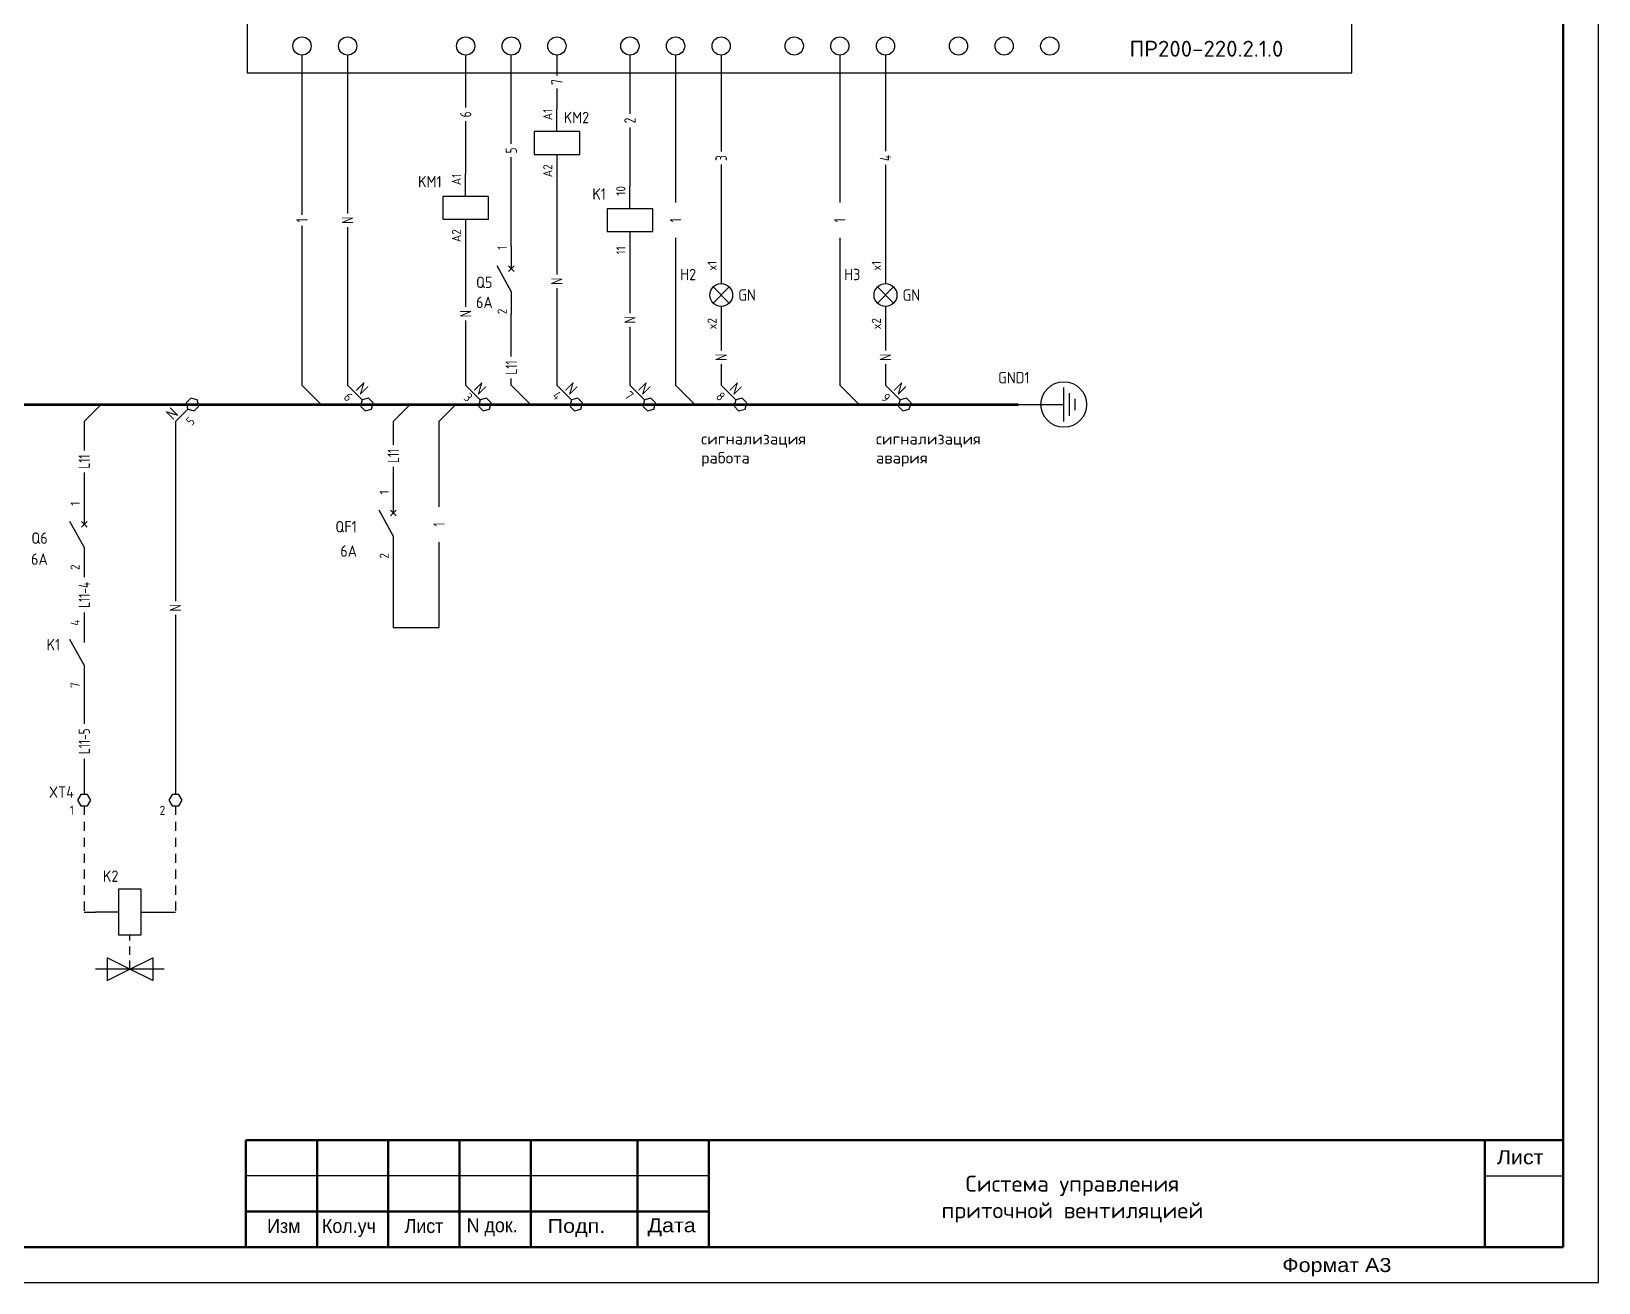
# Model space of a CAD drawing. Extents: x -644 to 551, y -668 to 99.
# Drawn here: x 207.5 to 550.9, y -667.7 to -393.6 of the extents above; entities that cross this region are included whole.
import ezdxf
from ezdxf.enums import TextEntityAlignment as Align

# ---------------------------------------------------------------- set-up
doc = ezdxf.new("R2010")
doc.units = 0
doc.linetypes.add('Caddy_Dash', pattern=[3.5, 2, -1.5])
doc.linetypes.add('Caddy_Solid', pattern=[0])
for name, color, linetype in [('100', 7, 'Continuous'), ('DESC', 1, 'Continuous'), ('MISC', 7, 'Continuous'), ('SYMS', 7, 'Continuous'), ('TAGS', 7, 'Continuous'), ('TERMS', 7, 'Continuous'), ('WIREFIXED', 130, 'Continuous'), ('WIRES', 7, 'Continuous')]:
    doc.layers.add(name, color=color, linetype=linetype)
doc.styles.add('Caddy_Vectorfont1n', font='arial.ttf', dxfattribs={"width": 1.1})
doc.styles.add('SIMPLEX', font='simplex')
doc.styles.add('WD_IEC', font='ISOCP2.shx', dxfattribs={"width": 0.9, "height": 4})

# ---------------------------------------------------------------- blocks, each defined once
blk = doc.blocks.new('VCB1')
for p, q in [((0, 7.5), (0, 2.5)), ((0, -2.5), (-3.12, 3.12)), ((0.62, 1.88), (-0.62, 3.12)), ((-0.62, 1.88), (0.62, 3.12)), ((0, -2.5), (0, -7.5))]:
    blk.add_line(p, q)
at = {"style": 'WD_IEC'}
for tag, p in [('INST', (-8, 5.25)), ('LOC', (-8, 1.75)), ('TAG1', (-8, -1.75)), ('RATING1', (-8, -6.35)), ('DESC1', (-8, -14.35)), ('DESC2', (-8, -17.85)), ('DESC3', (-8, -21.35))]:
    blk.add_attdef(tag, text='', height=2.5, dxfattribs=at).set_placement(p, align=Align.RIGHT)
blk.add_attdef('TERM01', text='', height=2, rotation=90, dxfattribs=at).set_placement((-1, 7.5), align=Align.RIGHT)
at = {"style": 'WD_IEC', "flags": 1}
for tag, p, height in [('X2TERM01', (0, 7.5), 0.32), ('MFG', (2.75, 6.5), 1.5), ('CAT', (2.75, 4), 1.5), ('X4LINK', (-2, 0), 0.32), ('X1LINK', (-0.5, 0), 0.32), ('X8TERM02', (0, -7.5), 0.32), ('ASSYCODE', (1, -9), 1), ('FAMILY', (1, -10.5), 1), ('CATDESC', (1, -12), 1), ('CONTACT', (1, -13.5), 1), ('COMMON', (2.25, -14.75), 1)]:
    blk.add_attdef(tag, p, '', height=height, dxfattribs=at)
at = {"style": 'WD_IEC'}
blk.add_attdef('TERM02', (-1, -7.5), '', height=2, rotation=90, dxfattribs=at)
at = {"lineweight": 15, "style": 'WD_IEC'}
blk.add_attdef('XREF', text='', height=2.5, dxfattribs=at).set_placement((-8, -10.35), align=Align.RIGHT)
blk = doc.blocks.new('VCR21')
for p, q in [((0, 7.5), (0, 2.5)), ((0, -2.5), (-3.125, 3.125)), ((0, -2.5), (0, -7.5))]:
    blk.add_line(p, q)
at = {"style": 'WD_IEC'}
for tag, p in [('INST', (-5.25, 7.75)), ('LOC', (-5.25, 4.25)), ('TAG2', (-5.25, 0.75)), ('XREF', (-5.25, -3.75)), ('DESC1', (-5.25, -7.6)), ('DESC2', (-5.25, -11.1)), ('DESC3', (-5.25, -14.6))]:
    blk.add_attdef(tag, text='', height=2.5, dxfattribs=at).set_placement(p, align=Align.RIGHT)
blk.add_attdef('TERM01', text='', height=2, rotation=90, dxfattribs=at).set_placement((-1, 7.5), align=Align.RIGHT)
at = {"style": 'WD_IEC', "flags": 1}
for tag, p, height in [('X2TERM01', (0, 7.5), 0.32), ('X4LINK', (-2, 0), 0.32), ('X1LINK', (-0.5, 0), 0.32), ('CONTACT', (4, -3.5), 1), ('FAMILY', (4, -5), 1), ('X8TERM02', (0, -7.5), 0.32)]:
    blk.add_attdef(tag, p, '', height=height, dxfattribs=at)
at = {"style": 'WD_IEC'}
blk.add_attdef('TERM02', (-1, -7.5), '', height=2, rotation=90, dxfattribs=at)
blk = doc.blocks.new('HSV1')
for p, q in [((-2.5, 0), (-7.5, 0)), ((2.5, 0), (7.5, 0)), ((0, -6.25), (0, -5)), ((0, -12.5), (-5, -10)), ((-5, -10), (-5, -15)), ((0, -9.38), (0, -7.5)), ((0, -12.5), (5, -10)), ((5, -10), (5, -15)), ((7.5, -12.5), (-7.5, -12.5)), ((-5, -15), (0, -12.5)), ((0, -12.5), (0, -10.62)), ((5, -15), (0, -12.5))]:
    blk.add_line(p, q)
blk.add_lwpolyline([(2.5, 5), (-2.5, 5), (-2.5, -5), (2.5, -5)], close=True)
at = {"style": 'WD_IEC'}
for tag, p in [('INST', (-2.5, 13.62)), ('LOC', (-2.5, 10.12)), ('TAG1', (-2.5, 6.62)), ('DESC1', (-2.5, -20)), ('DESC2', (-2.5, -23.5)), ('DESC3', (-2.5, -27))]:
    blk.add_attdef(tag, text='', height=2.5, dxfattribs=at).set_placement(p, align=Align.RIGHT)
for tag, p, height, flags in [('MFG', (4.92, 12.12), 1.5, 9), ('CAT', (4.92, 9.62), 1.5, 9), ('X2LINK', (0, 5), 0.32, 1), ('X4TERM01', (-7.5, 0), 0.32, 1), ('TERM01', (-7.5, 1), 2, 8), ('X1TERM02', (7.5, 0), 0.32, 1), ('ASSYCODE', (3.5, -2.75), 1, 1), ('FAMILY', (3.5, -4.25), 1, 1), ('CATDESC', (3.5, -5.75), 1, 1), ('X8LINK', (0, -12.5), 0.32, 1)]:
    blk.add_attdef(tag, p, '', height=height, dxfattribs=dict(at, flags=flags))
at = {"style": 'WD_IEC', "flags": 8}
blk.add_attdef('TERM02', text='', height=2, dxfattribs=at).set_placement((7.5, 1), align=Align.RIGHT)
at = {"lineweight": 15, "style": 'WD_IEC'}
for tag, p in [('NO', (26.25, 0)), ('NC', (26.25, -4))]:
    blk.add_attdef(tag, text='', height=2.5, dxfattribs=at).set_placement(p, align=Align.RIGHT)
for tag, p in [('XREFNO', (27.75, 0)), ('XREFNC', (27.75, -4)), ('WDTAGALT', (27.5, -7))]:
    blk.add_attdef(tag, p, '', height=2.5, dxfattribs=at)
blk = doc.blocks.new('VLT1G')
for p, q in [((0, 7.5), (0, 2.5)), ((-1.77, -1.77), (1.77, 1.77)), ((1.77, -1.77), (-1.77, 1.77)), ((0, -2.5), (0, -7.5))]:
    blk.add_line(p, q)
blk.add_circle((0, 0), 2.5)
at = {"style": 'WD_IEC'}
for tag, p in [('INST', (-5.5, 10.25)), ('LOC', (-5.5, 6.75)), ('TAG1', (-5.5, 3.25)), ('DESC1', (-5.5, -6.35)), ('DESC2', (-5.5, -9.85)), ('DESC3', (-5.5, -13.35))]:
    blk.add_attdef(tag, text='', height=2.5, dxfattribs=at).set_placement(p, align=Align.RIGHT)
blk.add_attdef('TERM01', text='', height=2, rotation=90, dxfattribs=at).set_placement((-1, 7.5), align=Align.RIGHT)
at = {"style": 'WD_IEC', "flags": 1}
for tag, p, height in [('X2TERM01', (0, 7.5), 0.32), ('X4LINK', (-3, 0), 0.32), ('X1LINK', (3, 0), 0.32), ('ASSYCODE', (1, -4), 1), ('FAMILY', (1, -5.5), 1), ('CATDESC', (1, -7), 1), ('X8TERM02', (0, -7.5), 0.32)]:
    blk.add_attdef(tag, p, '', height=height, dxfattribs=at)
at = {"style": 'WD_IEC', "flags": 9}
for tag, p in [('MFG', (-6, -0.25)), ('CAT', (-6, -2.75))]:
    blk.add_attdef(tag, text='', height=1.5, dxfattribs=at).set_placement(p, align=Align.RIGHT)
at = {"style": 'WD_IEC'}
blk.add_attdef('TERM02', (-1, -7.5), '', height=2, rotation=90, dxfattribs=at)
at = {"lineweight": 13, "style": 'WD_IEC'}
blk.add_attdef('COLOR', text='', height=2.5, dxfattribs=at).set_placement((3.75, 0), align=Align.MIDDLE_LEFT)
at = {"lineweight": 15, "style": 'WD_IEC'}
for tag, p in [('XREF', (-5.5, -18)), ('WDTAGALT', (-5.5, -21))]:
    blk.add_attdef(tag, text='', height=2.5, dxfattribs=at).set_placement(p, align=Align.RIGHT)
blk = doc.blocks.new('VCR1')
for p, q in [((0, 2.5), (0, 7.5)), ((0, -2.5), (0, -7.5))]:
    blk.add_line(p, q)
blk.add_lwpolyline([(-5, 2.5), (-5, -2.5), (5, -2.5), (5, 2.5)], close=True)
at = {"style": 'WD_IEC'}
for tag, p in [('INST', (-5.25, 11.5)), ('LOC', (-5.25, 8)), ('TAG1', (-5.25, 4.5)), ('DESC1', (-5.25, -6.85)), ('DESC2', (-5.25, -10.35)), ('DESC3', (-5.25, -13.85))]:
    blk.add_attdef(tag, text='', height=2.5, dxfattribs=at).set_placement(p, align=Align.RIGHT)
blk.add_attdef('TERM01', text='', height=2, rotation=90, dxfattribs=at).set_placement((-1, 7.5), align=Align.RIGHT)
at = {"style": 'WD_IEC', "flags": 1}
for tag, p, height in [('X2TERM01', (0, 7.5), 0.32), ('X4LINK', (-5, 0), 0.32), ('X1LINK', (5, 0), 0.32), ('ASSYCODE', (1, -4), 1), ('FAMILY', (1, -5.5), 1), ('CATDESC', (1, -7), 1), ('X8TERM02', (0, -7.5), 0.32)]:
    blk.add_attdef(tag, p, '', height=height, dxfattribs=at)
at = {"style": 'WD_IEC', "flags": 9}
for tag, p in [('MFG', (-6, 1)), ('CAT', (-6, -1.5))]:
    blk.add_attdef(tag, text='', height=1.5, dxfattribs=at).set_placement(p, align=Align.RIGHT)
at = {"style": 'WD_IEC'}
blk.add_attdef('TERM02', (-1, -7.5), '', height=2, rotation=90, dxfattribs=at)
at = {"lineweight": 9, "style": 'WD_IEC'}
for tag, p in [('NO', (-5.5, -16.5)), ('NC', (-5.5, -20))]:
    blk.add_attdef(tag, text='', height=2.5, dxfattribs=at).set_placement(p, align=Align.TOP_RIGHT)
for tag, p in [('XREFNO', (-4, -16.5)), ('XREFNC', (-4, -20))]:
    blk.add_attdef(tag, text='', height=2.5, dxfattribs=at).set_placement(p, align=Align.TOP_LEFT)
blk = doc.blocks.new('HT0003')
blk.add_lwpolyline([(0.72, -1.25), (1.44, 0), (0.72, 1.25), (-0.72, 1.25), (-1.44, 0), (-0.72, -1.25)], close=True)
at = {"style": 'WD_IEC', "flags": 1}
for tag, p, height in [('ASSYCODE', (2.75, 10.75), 1), ('CATDESC', (2.75, 9.25), 1), ('MFG', (2.75, 7.25), 1.5), ('CAT', (2.75, 4.75), 1.5), ('X4TERM01', (-1.44, 0), 0.25), ('X4PIN01', (-1.25, 1), 0.25), ('X4TERMDESC01', (-1.25, 0.5), 0.4), ('STRIPSEQ', (0, 0), 0.025), ('X2PIN01', (0, 2.25), 0.25), ('X2TERM01', (0, 1.25), 0.25), ('X8PIN01', (0, -0.25), 0.25), ('X2TERMDESC01', (0, 1.75), 0.4), ('X1PIN01', (1.25, 1), 0.25), ('X1TERMDESC01', (1.25, 0.5), 0.4), ('X1TERM01', (1.44, 0), 0.25), ('LINKTERM', (0, -0.04), 0.025), ('X8TERM01', (0, -1.25), 0.25), ('X8TERMDESC01', (0, -0.75), 0.4)]:
    blk.add_attdef(tag, p, '', height=height, dxfattribs=at)
at = {"style": 'WD_IEC'}
for tag, p in [('INST', (-2.25, 6.5)), ('LOC', (-2.25, 3.5)), ('DESC2', (-2.25, -9.25)), ('DESC1', (-2.25, -6.25)), ('DESC3', (-2.25, -12.25))]:
    blk.add_attdef(tag, text='', height=2.5, dxfattribs=at).set_placement(p, align=Align.RIGHT)
at = {"style": 'WD_IEC', "flags": 8}
for tag, height, p in [('TAGSTRIP', 2.5, (-2.25, 0.5)), ('TERM01', 2, (-2.25, -3.25))]:
    blk.add_attdef(tag, text='', height=height, dxfattribs=at).set_placement(p, align=Align.RIGHT)
blk = doc.blocks.new('HGND4')
for p, q in [((10, -3.75), (10, 3.75)), ((0, 0), (10, 0)), ((11.25, -2.5), (11.25, 2.5)), ((12.5, -1.25), (12.5, 1.25))]:
    blk.add_line(p, q)
blk.add_circle((10, 0), 5)
at = {"style": 'WD_IEC'}
for tag, p in [('INST', (2.5, 11.63)), ('LOC', (2.5, 8.13)), ('TAG1', (2.5, 4.63))]:
    blk.add_attdef(tag, text='', height=2.5, dxfattribs=at).set_placement(p, align=Align.RIGHT)
at = {"style": 'WD_IEC', "flags": 1}
blk.add_attdef('X4TERM01', (0, 0), '', height=0.32, dxfattribs=at)
blk = doc.blocks.new('WD_WNV1')
at = {"style": 'WD_IEC', "width": 0.8}
blk.add_attdef('WIRENO', text='', height=2.5, rotation=90, dxfattribs=at).set_placement((0, 0), align=Align.MIDDLE_CENTER)
at = {"style": 'WD_IEC', "flags": 1}
for tag, p in [('W04USER', (0, 0.375)), ('W05USER', (0, 0.25)), ('W03USER', (0, 0.5)), ('W06USER', (0, 0.125)), ('W07USER', (0, 0)), ('W02USER', (0, 0.625)), ('W01USER', (0, 0.75)), ('W08USER', (0, -0.125)), ('W09USER', (0, -0.25)), ('W10USER', (0, -0.375))]:
    blk.add_attdef(tag, text='', height=0.08, dxfattribs=at).set_placement(p, align=Align.CENTER)
at = {"style": 'WD_IEC'}
for tag, p in [('X2_TINY_DOT_DONT_REMOVE', (0, 1)), ('X8_TINY_DOT_DONT_REMOVE', (0, -1))]:
    blk.add_attdef(tag, p, '', height=0.002, dxfattribs=at)
at = {"style": 'WD_IEC', "flags": 1}
for tag, p in [('X2TERM01', (0, 1)), ('X8TERM01', (0, -1))]:
    blk.add_attdef(tag, p, '', height=0.2, dxfattribs=at)
blk = doc.blocks.new('VT0003')
blk.add_lwpolyline([(0.72, -1.25), (1.44, 0), (0.72, 1.25), (-0.72, 1.25), (-1.44, 0), (-0.72, -1.25)], close=True)
at = {"style": 'WD_IEC', "flags": 1}
for tag, p, height in [('ASSYCODE', (2.75, 10.75), 1), ('CATDESC', (2.75, 9.25), 1), ('MFG', (2.75, 7.25), 1.5), ('CAT', (2.75, 4.75), 1.5), ('X4TERM01', (-1.44, 0), 0.25), ('X4PIN01', (-1.25, 1), 0.25), ('X4TERMDESC01', (-1.25, 0.5), 0.4), ('STRIPSEQ', (0, 0), 0.025), ('X2PIN01', (0, 2.25), 0.25), ('X2TERM01', (0, 1.25), 0.25), ('X8PIN01', (0, -0.25), 0.25), ('X2TERMDESC01', (0, 1.75), 0.4), ('X1PIN01', (1.25, 1), 0.25), ('X1TERMDESC01', (1.25, 0.5), 0.4), ('X1TERM01', (1.44, 0), 0.25), ('LINKTERM', (0, -0.04), 0.025), ('X8TERM01', (0, -1.25), 0.25), ('X8TERMDESC01', (0, -0.75), 0.4)]:
    blk.add_attdef(tag, p, '', height=height, dxfattribs=at)
at = {"style": 'WD_IEC'}
for tag, p in [('INST', (-2.25, 6.5)), ('LOC', (-2.25, 3.5)), ('DESC2', (-2.25, -9.25)), ('DESC1', (-2.25, -6.25)), ('DESC3', (-2.25, -12.25))]:
    blk.add_attdef(tag, text='', height=2.5, dxfattribs=at).set_placement(p, align=Align.RIGHT)
at = {"style": 'WD_IEC', "flags": 8}
for tag, height, p in [('TAGSTRIP', 2.5, (-2.25, 0.5)), ('TERM01', 2, (-2.25, -3.25))]:
    blk.add_attdef(tag, text='', height=height, dxfattribs=at).set_placement(p, align=Align.RIGHT)
blk = doc.blocks.new('VMS1')
for p, q in [((0, 2.5), (0, 7.5)), ((0, -2.5), (0, -7.5))]:
    blk.add_line(p, q)
blk.add_lwpolyline([(-5, 2.5), (-5, -2.5), (5, -2.5), (5, 2.5)], close=True)
at = {"style": 'WD_IEC'}
for tag, p in [('INST', (-5.25, 10.5)), ('TAG1', (-5.25, 4.5)), ('LOC', (-5.25, 7.5)), ('DESC1', (-5.25, -6.85)), ('DESC2', (-5.25, -9.85)), ('DESC3', (-5.25, -12.85))]:
    blk.add_attdef(tag, text='', height=2.5, dxfattribs=at).set_placement(p, align=Align.RIGHT)
blk.add_attdef('TERM01', text='', height=2, rotation=90, dxfattribs=at).set_placement((-1, 7.5), align=Align.RIGHT)
at = {"style": 'WD_IEC', "flags": 1}
for tag, p, height in [('X2TERM01', (0, 7.5), 0.32), ('X4LINK', (-5, 0), 0.32), ('X1LINK', (5, 0), 0.32), ('ASSYCODE', (1, -4), 1), ('FAMILY', (1, -5.5), 1), ('CATDESC', (1, -7), 1), ('X8TERM02', (0, -7.5), 0.32)]:
    blk.add_attdef(tag, p, '', height=height, dxfattribs=at)
at = {"style": 'WD_IEC', "flags": 9}
for tag, p in [('MFG', (-6, 1)), ('CAT', (-6, -1.5))]:
    blk.add_attdef(tag, text='', height=1.5, dxfattribs=at).set_placement(p, align=Align.RIGHT)
at = {"style": 'WD_IEC'}
blk.add_attdef('TERM02', (-1, -7.5), '', height=2, rotation=90, dxfattribs=at)
at = {"lineweight": 9, "style": 'WD_IEC'}
for tag, p in [('NO', (-5.5, -16.5)), ('NC', (-5.5, -19.5))]:
    blk.add_attdef(tag, text='', height=2.5, dxfattribs=at).set_placement(p, align=Align.TOP_RIGHT)
for tag, p in [('XREFNO', (-4, -16.5)), ('XREFNC', (-4, -19.5))]:
    blk.add_attdef(tag, text='', height=2.5, dxfattribs=at).set_placement(p, align=Align.TOP_LEFT)

msp = doc.modelspace()

# ---------------------------------------------------------------- linework, layer by layer
at = {"layer": '100', "linetype": 'Caddy_Solid', "lineweight": 50}
for p, q in [((543.09, -212.31), (543.09, -659.94)), ((254.49, -636.54), (543.09, -636.54)), ((254.49, -659.94), (254.49, -636.54)), ((270.09, -659.94), (270.09, -636.54)), ((285.69, -659.94), (285.69, -636.54)), ((301.29, -659.94), (301.29, -636.54)), ((316.89, -659.94), (316.89, -636.54)), ((340.29, -659.94), (340.29, -636.54)), ((355.89, -659.94), (355.89, -636.54)), ((525.93, -659.94), (525.93, -636.54)), ((254.49, -652.14), (355.89, -652.14)), ((543.09, -659.94), (-91.83, -659.94))]:
    msp.add_line(p, q, dxfattribs=at)
at = {"layer": '100', "linetype": 'Caddy_Solid', "lineweight": 25}
for p, q in [((355.89, -644.34), (254.49, -644.34)), ((525.93, -644.34), (543.09, -644.34))]:
    msp.add_line(p, q, dxfattribs=at)
at = {"layer": 'SYMS', "lineweight": 60}
msp.add_line((0.7, -475.33), (423.7, -475.33), dxfattribs=at)
at = {"layer": 'SYMS'}
for points in [[(-104.31, -667.74), (550.89, -667.74), (550.89, -204.42), (-104.31, -204.42)], [(496.81, -329.06), (254.74, -329.06), (254.74, -402.69), (496.81, -402.69)]]:
    msp.add_lwpolyline(points, close=True, dxfattribs=at)
for centre in [(266.78, -396.78), (276.78, -396.78), (302.63, -396.78), (312.63, -396.78), (322.63, -396.78), (338.63, -396.78), (348.63, -396.78), (358.63, -396.78), (374.63, -396.78), (384.63, -396.78), (394.63, -396.78), (410.63, -396.78), (420.63, -396.78), (430.63, -396.78)]:
    msp.add_circle(centre, 2, dxfattribs=at)
at = {"layer": 'WIRES'}
for p, q in [((266.78, -398.78), (266.78, -433.76)), ((276.78, -398.78), (276.78, -433.46)), ((302.63, -398.78), (302.63, -410.26)), ((312.63, -418.22), (312.63, -398.78)), ((322.63, -398.78), (322.63, -403.26)), ((338.63, -398.78), (338.63, -411.63)), ((348.63, -398.78), (348.63, -431.1)), ((358.63, -398.78), (358.63, -419.88)), ((384.63, -398.78), (384.63, -431.1)), ((394.63, -398.78), (394.63, -419.82)), ((322.63, -406.06), (322.63, -410.53)), ((302.63, -413.28), (302.63, -424.76)), ((338.63, -414.61), (338.63, -427.46)), ((312.63, -440.55), (312.63, -421.11)), ((322.63, -425.53), (322.63, -446.83)), ((358.63, -422.76), (358.63, -443.85)), ((394.63, -422.82), (394.63, -443.85)), ((266.78, -436.16), (266.78, -471.13)), ((276.78, -436.46), (276.78, -471.13)), ((348.63, -438.82), (348.63, -471.13)), ((384.63, -438.82), (384.63, -471.13)), ((302.63, -439.76), (302.63, -453.95)), ((338.63, -442.46), (338.63, -455.29)), ((322.63, -449.83), (322.63, -471.13)), ((312.63, -463.34), (312.63, -455.55)), ((302.63, -456.95), (302.63, -471.13)), ((338.63, -458.29), (338.63, -471.13)), ((358.63, -458.85), (358.63, -463.49)), ((394.63, -458.85), (394.63, -463.49)), ((312.63, -464.83), (312.63, -463.34)), ((358.63, -466.49), (358.63, -471.13)), ((394.63, -466.49), (394.63, -471.13)), ((312.63, -471.13), (312.63, -469.63)), ((266.78, -471.13), (270.98, -475.33)), ((276.78, -471.13), (279.96, -474.31)), ((302.63, -471.13), (305.81, -474.31)), ((312.63, -471.13), (316.83, -475.33)), ((322.63, -471.13), (325.81, -474.31)), ((338.63, -471.13), (341.81, -474.31)), ((348.63, -471.13), (352.83, -475.33)), ((358.63, -471.13), (361.81, -474.31)), ((384.63, -471.13), (388.83, -475.33)), ((394.63, -471.13), (397.81, -474.31)), ((219.06, -479.05), (222.78, -475.33)), ((239.06, -479.05), (241.76, -476.35)), ((286.79, -479.05), (290.51, -475.33)), ((296.79, -479.05), (300.51, -475.33)), ((219.06, -479.05), (219.06, -485.43)), ((239.06, -479.05), (239.06, -518.4)), ((286.79, -479.05), (286.79, -484.18)), ((296.79, -479.05), (296.79, -497.75)), ((219.06, -490.23), (219.06, -496.61)), ((286.79, -488.98), (286.79, -494.11)), ((296.79, -505.47), (296.79, -524.17)), ((219.06, -511.61), (219.06, -513.13)), ((286.79, -509.11), (286.79, -524.17)), ((219.06, -520.93), (219.06, -522.46)), ((239.06, -521.4), (239.06, -560.75)), ((286.79, -524.17), (296.79, -524.17)), ((219.06, -537.46), (219.06, -545.27)), ((219.06, -552.95), (219.06, -560.75)), ((219.06, -586.55), (221.56, -586.55)), ((236.56, -586.55), (239.06, -586.55))]:
    msp.add_line(p, q, dxfattribs=at)
at = {"layer": 'WIRES', "linetype": 'Caddy_Dash'}
for p, q in [((219.06, -563.25), (219.06, -586.55)), ((239.06, -563.25), (239.06, -586.55))]:
    msp.add_line(p, q, dxfattribs=at)

# ---------------------------------------------------------------- block references
at = {"layer": 'SYMS'}
ref = msp.add_blockref('VMS1', (322.63, -418.03), dxfattribs=at)
ref.add_attrib('TERM02', 'A2', (321.63, -425.53), dxfattribs={"layer": 'TERMS', "height": 2, "rotation": 90, "style": 'WD_IEC'})
ref.add_attrib('TERM01', 'A1', dxfattribs={"layer": 'TERMS', "height": 2, "rotation": 90, "style": 'WD_IEC'}).set_placement((321.63, -410.53), align=Align.RIGHT)
ref.add_attrib('TAG1', 'KM2', dxfattribs={"layer": 'TAGS', "height": 2.5, "style": 'WD_IEC'}).set_placement((329.71, -413.7), align=Align.RIGHT)
ref = msp.add_blockref('VMS1', (302.63, -432.26), dxfattribs=at)
ref.add_attrib('TERM02', 'A2', (301.63, -439.76), dxfattribs={"layer": 'TERMS', "height": 2, "rotation": 90, "style": 'WD_IEC'})
ref.add_attrib('TERM01', 'A1', dxfattribs={"layer": 'TERMS', "height": 2, "rotation": 90, "style": 'WD_IEC'}).set_placement((301.63, -424.76), align=Align.RIGHT)
ref.add_attrib('TAG1', 'KM1', dxfattribs={"layer": 'TAGS', "height": 2.5, "style": 'WD_IEC'}).set_placement((297.38, -427.76), align=Align.RIGHT)
ref = msp.add_blockref('VCR1', (338.63, -434.96), dxfattribs=at)
ref.add_attrib('TAG1', 'K1', dxfattribs={"layer": 'TAGS', "height": 2.5, "style": 'WD_IEC'}).set_placement((333.38, -430.46), align=Align.RIGHT)
ref.add_attrib('TERM01', '10', dxfattribs={"layer": 'TERMS', "height": 2, "rotation": 90, "style": 'WD_IEC'}).set_placement((337.63, -427.46), align=Align.RIGHT)
ref.add_attrib('TERM02', '11', (337.63, -442.46), dxfattribs={"layer": 'TERMS', "height": 2, "rotation": 90, "style": 'WD_IEC'})
ref = msp.add_blockref('VCB1', (312.63, -448.05), dxfattribs=at)
ref.add_attrib('TERM02', '2', (311.63, -455.55), dxfattribs={"layer": 'TERMS', "height": 2, "rotation": 90, "style": 'WD_IEC'})
ref.add_attrib('TERM01', '1', dxfattribs={"layer": 'TERMS', "height": 2, "rotation": 90, "style": 'WD_IEC'}).set_placement((311.63, -440.55), align=Align.RIGHT)
ref.add_attrib('DESC1', '6A', dxfattribs={"layer": 'DESC', "height": 2.5, "style": 'WD_IEC'}).set_placement((308.56, -454.2), align=Align.RIGHT)
ref.add_attrib('TAG1', 'Q5', dxfattribs={"layer": 'TAGS', "height": 2.5, "style": 'WD_IEC'}).set_placement((308.51, -449.81), align=Align.RIGHT)
ref = msp.add_blockref('VLT1G', (358.63, -451.35), dxfattribs=at)
ref.add_attrib('TERM02', 'x2', (357.63, -458.85), dxfattribs={"layer": 'TERMS', "height": 2, "rotation": 90, "style": 'WD_IEC'})
ref.add_attrib('TERM01', 'x1', dxfattribs={"layer": 'TERMS', "height": 2, "rotation": 90, "style": 'WD_IEC'}).set_placement((357.63, -443.85), align=Align.RIGHT)
ref.add_attrib('COLOR', 'GN', dxfattribs={"layer": 'MISC', "lineweight": 13, "height": 2.5, "style": 'WD_IEC'}).set_placement((362.38, -451.35), align=Align.MIDDLE_LEFT)
ref.add_attrib('TAG1', 'H2', dxfattribs={"layer": 'TAGS', "height": 2.5, "style": 'WD_IEC'}).set_placement((353.13, -448.1), align=Align.RIGHT)
ref = msp.add_blockref('VLT1G', (394.63, -451.35), dxfattribs=at)
ref.add_attrib('TERM02', 'x2', (393.63, -458.85), dxfattribs={"layer": 'TERMS', "height": 2, "rotation": 90, "style": 'WD_IEC'})
ref.add_attrib('TERM01', 'x1', dxfattribs={"layer": 'TERMS', "height": 2, "rotation": 90, "style": 'WD_IEC'}).set_placement((393.63, -443.85), align=Align.RIGHT)
ref.add_attrib('COLOR', 'GN', dxfattribs={"layer": 'MISC', "lineweight": 13, "height": 2.5, "style": 'WD_IEC'}).set_placement((398.38, -451.35), align=Align.MIDDLE_LEFT)
ref.add_attrib('TAG1', 'H3', dxfattribs={"layer": 'TAGS', "height": 2.5, "style": 'WD_IEC'}).set_placement((389.13, -448.1), align=Align.RIGHT)
ref = msp.add_blockref('HT0003', (280.98, -475.33), dxfattribs=dict(at, rotation=315.0000000000004))
ref.add_attrib('TERM01', '6', dxfattribs={"layer": 'TERMS', "height": 2, "rotation": 315, "style": 'WD_IEC', "flags": 8}).set_placement((276.67, -474.85), align=Align.RIGHT)
ref.add_attrib('TAGSTRIP', 'N', dxfattribs={"layer": 'TAGS', "height": 2.5, "rotation": 315, "style": 'WD_IEC', "flags": 8}).set_placement((279.75, -473.39), align=Align.RIGHT)
ref = msp.add_blockref('HT0003', (306.83, -475.33), dxfattribs=dict(at, rotation=315))
ref.add_attrib('TERM01', '3', dxfattribs={"layer": 'TERMS', "height": 2, "rotation": 315, "style": 'WD_IEC', "flags": 8}).set_placement((302.93, -474.92), align=Align.RIGHT)
ref.add_attrib('TAGSTRIP', 'N', dxfattribs={"layer": 'TAGS', "height": 2.5, "rotation": 315, "style": 'WD_IEC', "flags": 8}).set_placement((305.59, -473.39), align=Align.RIGHT)
ref = msp.add_blockref('HT0003', (326.83, -475.33), dxfattribs=dict(at, rotation=315))
ref.add_attrib('TERM01', '4', dxfattribs={"layer": 'TERMS', "height": 2, "rotation": 315, "style": 'WD_IEC', "flags": 8}).set_placement((322.44, -474.55), align=Align.RIGHT)
ref.add_attrib('TAGSTRIP', 'N', dxfattribs={"layer": 'TAGS', "height": 2.5, "rotation": 315, "style": 'WD_IEC', "flags": 8}).set_placement((325.59, -473.39), align=Align.RIGHT)
ref = msp.add_blockref('HT0003', (342.83, -475.33), dxfattribs=dict(at, rotation=315))
ref.add_attrib('TERM01', '7', dxfattribs={"layer": 'TERMS', "height": 2, "rotation": 315, "style": 'WD_IEC', "flags": 8}).set_placement((338.2, -474.49), align=Align.RIGHT)
ref.add_attrib('TAGSTRIP', 'N', dxfattribs={"layer": 'TAGS', "height": 2.5, "rotation": 315, "style": 'WD_IEC', "flags": 8}).set_placement((341.59, -473.39), align=Align.RIGHT)
ref = msp.add_blockref('HT0003', (362.83, -475.33), dxfattribs=dict(at, rotation=315))
ref.add_attrib('TERM01', '8', dxfattribs={"layer": 'TERMS', "height": 2, "rotation": 315, "style": 'WD_IEC', "flags": 8}).set_placement((358.29, -474.74), align=Align.RIGHT)
ref.add_attrib('TAGSTRIP', 'N', dxfattribs={"layer": 'TAGS', "height": 2.5, "rotation": 315, "style": 'WD_IEC', "flags": 8}).set_placement((361.59, -473.39), align=Align.RIGHT)
ref = msp.add_blockref('HT0003', (398.83, -475.33), dxfattribs=dict(at, rotation=315))
ref.add_attrib('TERM01', '9', dxfattribs={"layer": 'TERMS', "height": 2, "rotation": 315, "style": 'WD_IEC', "flags": 8}).set_placement((394.49, -475.02), align=Align.RIGHT)
ref.add_attrib('TAGSTRIP', 'N', dxfattribs={"layer": 'TAGS', "height": 2.5, "rotation": 315, "style": 'WD_IEC', "flags": 8}).set_placement((397.59, -473.39), align=Align.RIGHT)
ref = msp.add_blockref('HGND4', (423.7, -475.33), dxfattribs=at)
ref.add_attrib('TAG1', 'GND1', dxfattribs={"layer": 'TAGS', "height": 2.5, "style": 'WD_IEC'}).set_placement((426.2, -470.7), align=Align.RIGHT)
ref = msp.add_blockref('HT0003', (242.78, -475.33), dxfattribs=dict(at, rotation=44.99999999999979))
ref.add_attrib('TERM01', '5', dxfattribs={"layer": 'TERMS', "height": 2, "rotation": 45, "style": 'WD_IEC', "flags": 8}).set_placement((243.49, -479.22), align=Align.RIGHT)
ref.add_attrib('TAGSTRIP', 'N', dxfattribs={"layer": 'TAGS', "height": 2.5, "rotation": 45, "style": 'WD_IEC', "flags": 8}).set_placement((239.85, -477.52), align=Align.RIGHT)
ref = msp.add_blockref('VCB1', (286.79, -501.61), dxfattribs=at)
ref.add_attrib('TERM02', '2', (285.79, -509.11), dxfattribs={"layer": 'TERMS', "height": 2, "rotation": 90, "style": 'WD_IEC'})
ref.add_attrib('TERM01', '1', dxfattribs={"layer": 'TERMS', "height": 2, "rotation": 90, "style": 'WD_IEC'}).set_placement((285.79, -494.11), align=Align.RIGHT)
ref.add_attrib('DESC1', '6A', dxfattribs={"layer": 'DESC', "height": 2.5, "style": 'WD_IEC'}).set_placement((278.82, -508.7), align=Align.RIGHT)
ref.add_attrib('TAG1', 'QF1', dxfattribs={"layer": 'TAGS', "height": 2.5, "style": 'WD_IEC'}).set_placement((278.79, -503.36), align=Align.RIGHT)
ref = msp.add_blockref('VCB1', (219.06, -504.11), dxfattribs=at)
ref.add_attrib('TERM02', '2', (218.06, -511.61), dxfattribs={"layer": 'TERMS', "height": 2, "rotation": 90, "style": 'WD_IEC'})
ref.add_attrib('TERM01', '1', dxfattribs={"layer": 'TERMS', "height": 2, "rotation": 90, "style": 'WD_IEC'}).set_placement((218.06, -496.61), align=Align.RIGHT)
ref.add_attrib('DESC1', '6A', dxfattribs={"layer": 'DESC', "height": 2.5, "style": 'WD_IEC'}).set_placement((211.06, -510.46), align=Align.RIGHT)
ref.add_attrib('TAG1', 'Q6', dxfattribs={"layer": 'TAGS', "height": 2.5, "style": 'WD_IEC'}).set_placement((211.06, -505.86), align=Align.RIGHT)
ref = msp.add_blockref('VCR21', (219.06, -529.96), dxfattribs=at)
ref.add_attrib('TAG2', 'K1', dxfattribs={"layer": 'TAGS', "height": 2.5, "style": 'WD_IEC'}).set_placement((213.81, -529.21), align=Align.RIGHT)
ref.add_attrib('TERM01', '4', dxfattribs={"layer": 'TERMS', "height": 2, "rotation": 90, "style": 'WD_IEC'}).set_placement((218.06, -522.46), align=Align.RIGHT)
ref.add_attrib('TERM02', '7', (218.06, -537.46), dxfattribs={"layer": 'TERMS', "height": 2, "rotation": 90, "style": 'WD_IEC'})
ref = msp.add_blockref('VT0003', (219.06, -562), dxfattribs=at)
ref.add_attrib('TERM01', '1', dxfattribs={"layer": 'TERMS', "height": 2, "style": 'WD_IEC', "flags": 8}).set_placement((216.81, -565.25), align=Align.RIGHT)
ref.add_attrib('TAGSTRIP', 'XT4', dxfattribs={"layer": 'TAGS', "height": 2.5, "style": 'WD_IEC', "flags": 8}).set_placement((216.81, -561.5), align=Align.RIGHT)
ref = msp.add_blockref('VT0003', (239.06, -562), dxfattribs=at)
ref.add_attrib('TERM01', '2', dxfattribs={"layer": 'TERMS', "height": 2, "style": 'WD_IEC', "flags": 8}).set_placement((236.81, -565.25), align=Align.RIGHT)
ref = msp.add_blockref('HSV1', (229.06, -586.55), dxfattribs=at)
ref.add_attrib('TAG1', 'K2', dxfattribs={"layer": 'TAGS', "height": 2.5, "style": 'WD_IEC'}).set_placement((226.56, -579.92), align=Align.RIGHT)
at = {"layer": 'WIREFIXED'}
ref = msp.add_blockref('WD_WNV1', (322.63, -404.66), dxfattribs=at)
ref.add_attrib('X8_TINY_DOT_DONT_REMOVE', '.', (322.63, -406.06), dxfattribs={"layer": 'MISC', "height": 0.002, "style": 'WD_IEC'})
ref.add_attrib('X2_TINY_DOT_DONT_REMOVE', '.', (322.63, -403.26), dxfattribs={"layer": 'MISC', "height": 0.002, "style": 'WD_IEC'})
ref.add_attrib('WIRENOF', '7', dxfattribs={"height": 2.5, "rotation": 90, "style": 'WD_IEC', "width": 0.8}).set_placement((322.63, -404.66), align=Align.MIDDLE_CENTER)
ref = msp.add_blockref('WD_WNV1', (302.63, -411.77), dxfattribs=at)
ref.add_attrib('X8_TINY_DOT_DONT_REMOVE', '.', (302.63, -413.28), dxfattribs={"layer": 'MISC', "height": 0.002, "style": 'WD_IEC'})
ref.add_attrib('X2_TINY_DOT_DONT_REMOVE', '.', (302.63, -410.26), dxfattribs={"layer": 'MISC', "height": 0.002, "style": 'WD_IEC'})
ref.add_attrib('WIRENOF', '6', dxfattribs={"height": 2.5, "rotation": 90, "style": 'WD_IEC', "width": 0.8}).set_placement((302.63, -411.77), align=Align.MIDDLE_CENTER)
ref = msp.add_blockref('WD_WNV1', (338.63, -413.12), dxfattribs=at)
ref.add_attrib('X8_TINY_DOT_DONT_REMOVE', '.', (338.63, -414.61), dxfattribs={"layer": 'MISC', "height": 0.002, "style": 'WD_IEC'})
ref.add_attrib('X2_TINY_DOT_DONT_REMOVE', '.', (338.63, -411.63), dxfattribs={"layer": 'MISC', "height": 0.002, "style": 'WD_IEC'})
ref.add_attrib('WIRENOF', '2', dxfattribs={"height": 2.5, "rotation": 90, "style": 'WD_IEC', "width": 0.8}).set_placement((338.63, -413.12), align=Align.MIDDLE_CENTER)
ref = msp.add_blockref('WD_WNV1', (312.63, -419.67), dxfattribs=at)
ref.add_attrib('X8_TINY_DOT_DONT_REMOVE', '.', (312.63, -421.11), dxfattribs={"layer": 'MISC', "height": 0.002, "style": 'WD_IEC'})
ref.add_attrib('X2_TINY_DOT_DONT_REMOVE', '.', (312.63, -418.22), dxfattribs={"layer": 'MISC', "height": 0.002, "style": 'WD_IEC'})
ref.add_attrib('WIRENOF', '5', dxfattribs={"height": 2.5, "rotation": 90, "style": 'WD_IEC', "width": 0.8}).set_placement((312.63, -419.67), align=Align.MIDDLE_CENTER)
ref = msp.add_blockref('WD_WNV1', (358.63, -421.32), dxfattribs=at)
ref.add_attrib('X8_TINY_DOT_DONT_REMOVE', '.', (358.63, -422.76), dxfattribs={"layer": 'MISC', "height": 0.002, "style": 'WD_IEC'})
ref.add_attrib('X2_TINY_DOT_DONT_REMOVE', '.', (358.63, -419.88), dxfattribs={"layer": 'MISC', "height": 0.002, "style": 'WD_IEC'})
ref.add_attrib('WIRENOF', '3', dxfattribs={"height": 2.5, "rotation": 90, "style": 'WD_IEC', "width": 0.8}).set_placement((358.63, -421.32), align=Align.MIDDLE_CENTER)
ref = msp.add_blockref('WD_WNV1', (394.63, -421.32), dxfattribs=at)
ref.add_attrib('X8_TINY_DOT_DONT_REMOVE', '.', (394.63, -422.82), dxfattribs={"layer": 'MISC', "height": 0.002, "style": 'WD_IEC'})
ref.add_attrib('X2_TINY_DOT_DONT_REMOVE', '.', (394.63, -419.82), dxfattribs={"layer": 'MISC', "height": 0.002, "style": 'WD_IEC'})
ref.add_attrib('WIRENOF', '4', dxfattribs={"height": 2.5, "rotation": 90, "style": 'WD_IEC', "width": 0.8}).set_placement((394.63, -421.32), align=Align.MIDDLE_CENTER)
ref = msp.add_blockref('WD_WNV1', (348.63, -434.96), dxfattribs=at)
ref.add_attrib('X8_TINY_DOT_DONT_REMOVE', '.', (348.63, -438.82), dxfattribs={"layer": 'MISC', "height": 0.002, "style": 'WD_IEC'})
ref.add_attrib('X2_TINY_DOT_DONT_REMOVE', '.', (348.63, -431.1), dxfattribs={"layer": 'MISC', "height": 0.002, "style": 'WD_IEC'})
ref.add_attrib('WIRENOF', '1', dxfattribs={"height": 2.5, "rotation": 90, "style": 'WD_IEC', "width": 0.8}).set_placement((348.63, -434.96), align=Align.MIDDLE_CENTER)
ref = msp.add_blockref('WD_WNV1', (384.63, -434.96), dxfattribs=at)
ref.add_attrib('X8_TINY_DOT_DONT_REMOVE', '.', (384.63, -438.82), dxfattribs={"layer": 'MISC', "height": 0.002, "style": 'WD_IEC'})
ref.add_attrib('X2_TINY_DOT_DONT_REMOVE', '.', (384.63, -431.1), dxfattribs={"layer": 'MISC', "height": 0.002, "style": 'WD_IEC'})
ref.add_attrib('WIRENOF', '1', dxfattribs={"height": 2.5, "rotation": 90, "style": 'WD_IEC', "width": 0.8}).set_placement((384.63, -434.96), align=Align.MIDDLE_CENTER)
ref = msp.add_blockref('WD_WNV1', (266.78, -434.96), dxfattribs=at)
ref.add_attrib('X8_TINY_DOT_DONT_REMOVE', '.', (266.78, -436.16), dxfattribs={"layer": 'MISC', "height": 0.002, "style": 'WD_IEC'})
ref.add_attrib('X2_TINY_DOT_DONT_REMOVE', '.', (266.78, -433.76), dxfattribs={"layer": 'MISC', "height": 0.002, "style": 'WD_IEC'})
ref.add_attrib('WIRENOF', '1', dxfattribs={"height": 2.5, "rotation": 90, "style": 'WD_IEC', "width": 0.8}).set_placement((266.78, -434.96), align=Align.MIDDLE_CENTER)
ref = msp.add_blockref('WD_WNV1', (276.78, -434.96), dxfattribs=at)
ref.add_attrib('X8_TINY_DOT_DONT_REMOVE', '.', (276.78, -436.46), dxfattribs={"layer": 'MISC', "height": 0.002, "style": 'WD_IEC'})
ref.add_attrib('X2_TINY_DOT_DONT_REMOVE', '.', (276.78, -433.46), dxfattribs={"layer": 'MISC', "height": 0.002, "style": 'WD_IEC'})
ref.add_attrib('WIRENOF', 'N', dxfattribs={"height": 2.5, "rotation": 90, "style": 'WD_IEC', "width": 0.8}).set_placement((276.78, -434.96), align=Align.MIDDLE_CENTER)
ref = msp.add_blockref('WD_WNV1', (322.63, -448.33), dxfattribs=at)
ref.add_attrib('X8_TINY_DOT_DONT_REMOVE', '.', (322.63, -449.83), dxfattribs={"layer": 'MISC', "height": 0.002, "style": 'WD_IEC'})
ref.add_attrib('X2_TINY_DOT_DONT_REMOVE', '.', (322.63, -446.83), dxfattribs={"layer": 'MISC', "height": 0.002, "style": 'WD_IEC'})
ref.add_attrib('WIRENOF', 'N', dxfattribs={"height": 2.5, "rotation": 90, "style": 'WD_IEC', "width": 0.8}).set_placement((322.63, -448.33), align=Align.MIDDLE_CENTER)
ref = msp.add_blockref('WD_WNV1', (302.63, -455.45), dxfattribs=at)
ref.add_attrib('X8_TINY_DOT_DONT_REMOVE', '.', (302.63, -456.95), dxfattribs={"layer": 'MISC', "height": 0.002, "style": 'WD_IEC'})
ref.add_attrib('X2_TINY_DOT_DONT_REMOVE', '.', (302.63, -453.95), dxfattribs={"layer": 'MISC', "height": 0.002, "style": 'WD_IEC'})
ref.add_attrib('WIRENOF', 'N', dxfattribs={"height": 2.5, "rotation": 90, "style": 'WD_IEC', "width": 0.8}).set_placement((302.63, -455.45), align=Align.MIDDLE_CENTER)
ref = msp.add_blockref('WD_WNV1', (338.63, -456.79), dxfattribs=at)
ref.add_attrib('X8_TINY_DOT_DONT_REMOVE', '.', (338.63, -458.29), dxfattribs={"layer": 'MISC', "height": 0.002, "style": 'WD_IEC'})
ref.add_attrib('X2_TINY_DOT_DONT_REMOVE', '.', (338.63, -455.29), dxfattribs={"layer": 'MISC', "height": 0.002, "style": 'WD_IEC'})
ref.add_attrib('WIRENOF', 'N', dxfattribs={"height": 2.5, "rotation": 90, "style": 'WD_IEC', "width": 0.8}).set_placement((338.63, -456.79), align=Align.MIDDLE_CENTER)
ref = msp.add_blockref('WD_WNV1', (358.63, -464.99), dxfattribs=at)
ref.add_attrib('X8_TINY_DOT_DONT_REMOVE', '.', (358.63, -466.49), dxfattribs={"layer": 'MISC', "height": 0.002, "style": 'WD_IEC'})
ref.add_attrib('X2_TINY_DOT_DONT_REMOVE', '.', (358.63, -463.49), dxfattribs={"layer": 'MISC', "height": 0.002, "style": 'WD_IEC'})
ref.add_attrib('WIRENOF', 'N', dxfattribs={"height": 2.5, "rotation": 90, "style": 'WD_IEC', "width": 0.8}).set_placement((358.63, -464.99), align=Align.MIDDLE_CENTER)
ref = msp.add_blockref('WD_WNV1', (394.63, -464.99), dxfattribs=at)
ref.add_attrib('X8_TINY_DOT_DONT_REMOVE', '.', (394.63, -466.49), dxfattribs={"layer": 'MISC', "height": 0.002, "style": 'WD_IEC'})
ref.add_attrib('X2_TINY_DOT_DONT_REMOVE', '.', (394.63, -463.49), dxfattribs={"layer": 'MISC', "height": 0.002, "style": 'WD_IEC'})
ref.add_attrib('WIRENOF', 'N', dxfattribs={"height": 2.5, "rotation": 90, "style": 'WD_IEC', "width": 0.8}).set_placement((394.63, -464.99), align=Align.MIDDLE_CENTER)
ref = msp.add_blockref('WD_WNV1', (312.63, -467.23), dxfattribs=at)
ref.add_attrib('X8_TINY_DOT_DONT_REMOVE', '.', (312.63, -469.63), dxfattribs={"layer": 'MISC', "height": 0.002, "style": 'WD_IEC'})
ref.add_attrib('X2_TINY_DOT_DONT_REMOVE', '.', (312.63, -464.83), dxfattribs={"layer": 'MISC', "height": 0.002, "style": 'WD_IEC'})
ref.add_attrib('WIRENOF', 'L11', dxfattribs={"height": 2.5, "rotation": 90, "style": 'WD_IEC', "width": 0.8}).set_placement((312.63, -467.23), align=Align.MIDDLE_CENTER)
ref = msp.add_blockref('WD_WNV1', (286.79, -486.58), dxfattribs=at)
ref.add_attrib('X8_TINY_DOT_DONT_REMOVE', '.', (286.79, -488.98), dxfattribs={"layer": 'MISC', "height": 0.002, "style": 'WD_IEC'})
ref.add_attrib('X2_TINY_DOT_DONT_REMOVE', '.', (286.79, -484.18), dxfattribs={"layer": 'MISC', "height": 0.002, "style": 'WD_IEC'})
ref.add_attrib('WIRENOF', 'L11', dxfattribs={"height": 2.5, "rotation": 90, "style": 'WD_IEC', "width": 0.8}).set_placement((286.79, -486.58), align=Align.MIDDLE_CENTER)
ref = msp.add_blockref('WD_WNV1', (219.06, -487.83), dxfattribs=at)
ref.add_attrib('X8_TINY_DOT_DONT_REMOVE', '.', (219.06, -490.23), dxfattribs={"layer": 'MISC', "height": 0.002, "style": 'WD_IEC'})
ref.add_attrib('X2_TINY_DOT_DONT_REMOVE', '.', (219.06, -485.43), dxfattribs={"layer": 'MISC', "height": 0.002, "style": 'WD_IEC'})
ref.add_attrib('WIRENOF', 'L11', dxfattribs={"height": 2.5, "rotation": 90, "style": 'WD_IEC', "width": 0.8}).set_placement((219.06, -487.83), align=Align.MIDDLE_CENTER)
ref = msp.add_blockref('WD_WNV1', (296.79, -501.61), dxfattribs=at)
ref.add_attrib('X8_TINY_DOT_DONT_REMOVE', '.', (296.79, -505.47), dxfattribs={"layer": 'MISC', "height": 0.002, "style": 'WD_IEC'})
ref.add_attrib('X2_TINY_DOT_DONT_REMOVE', '.', (296.79, -497.75), dxfattribs={"layer": 'MISC', "height": 0.002, "style": 'WD_IEC'})
ref.add_attrib('WIRENOF', '1', dxfattribs={"height": 2.5, "rotation": 90, "style": 'WD_IEC', "width": 0.8}).set_placement((296.79, -501.61), align=Align.MIDDLE_CENTER)
ref = msp.add_blockref('WD_WNV1', (219.06, -517.03), dxfattribs=at)
ref.add_attrib('X8_TINY_DOT_DONT_REMOVE', '.', (219.06, -520.93), dxfattribs={"layer": 'MISC', "height": 0.002, "style": 'WD_IEC'})
ref.add_attrib('X2_TINY_DOT_DONT_REMOVE', '.', (219.06, -513.13), dxfattribs={"layer": 'MISC', "height": 0.002, "style": 'WD_IEC'})
ref.add_attrib('WIRENOF', 'L11-4', dxfattribs={"height": 2.5, "rotation": 90, "style": 'WD_IEC', "width": 0.8}).set_placement((219.06, -517.03), align=Align.MIDDLE_CENTER)
ref = msp.add_blockref('WD_WNV1', (239.06, -519.9), dxfattribs=at)
ref.add_attrib('X8_TINY_DOT_DONT_REMOVE', '.', (239.06, -521.4), dxfattribs={"layer": 'MISC', "height": 0.002, "style": 'WD_IEC'})
ref.add_attrib('X2_TINY_DOT_DONT_REMOVE', '.', (239.06, -518.4), dxfattribs={"layer": 'MISC', "height": 0.002, "style": 'WD_IEC'})
ref.add_attrib('WIRENOF', 'N', dxfattribs={"height": 2.5, "rotation": 90, "style": 'WD_IEC', "width": 0.8}).set_placement((239.06, -519.9), align=Align.MIDDLE_CENTER)
ref = msp.add_blockref('WD_WNV1', (219.06, -549.11), dxfattribs=at)
ref.add_attrib('X8_TINY_DOT_DONT_REMOVE', '.', (219.06, -552.95), dxfattribs={"layer": 'MISC', "height": 0.002, "style": 'WD_IEC'})
ref.add_attrib('X2_TINY_DOT_DONT_REMOVE', '.', (219.06, -545.27), dxfattribs={"layer": 'MISC', "height": 0.002, "style": 'WD_IEC'})
ref.add_attrib('WIRENOF', 'L11-5', dxfattribs={"height": 2.5, "rotation": 90, "style": 'WD_IEC', "width": 0.8}).set_placement((219.06, -549.11), align=Align.MIDDLE_CENTER)

# ---------------------------------------------------------------- texts
at = {"layer": '100', "lineweight": 25, "style": 'Caddy_Vectorfont1n'}
for s, width, p in [('Лист', 1.1, (528.58, -641.78)), ('Изм', 0.913, (259.15, -656.86)), ('Кол.уч', 0.913, (271.16, -656.84)), ('Лист', 0.913, (289.26, -656.86)), ('N док.', 0.913, (302.86, -656.69)), ('Подп.', 1.1, (320.61, -656.84)), ('Дата', 1.1, (342.48, -656.7)), ('Формат А3', 1.1, (481.57, -665.41))]:
    msp.add_text(s, height=3.065, dxfattribs=dict(at, width=width)).set_placement(p)
at = {"layer": 'SYMS', "style": 'SIMPLEX'}
for s, width, heights, insert, char_height, attachment_point in [('ПР200-220.2.1.0', 43.8635, [0], (448.1, -395.63), 3.5, 1), ('сигнализация\\Pработа', 10.4961, [0], (354.23, -481.6), 2.5, 1), ('сигнализация\\Pавария', 10.4961, [0], (392.52, -481.6), 2.5, 1), ('Система управления \\Pприточной вентиляцией', 75.5601, [13.8], (435.58, -649.44), 3.5, 5)]:
    msp.add_mtext_dynamic_manual_height_columns(s, width=width, gutter_width=12.5, heights=heights, dxfattribs=dict(at, insert=insert, char_height=char_height, attachment_point=attachment_point))

doc.saveas('drawing.dxf')
